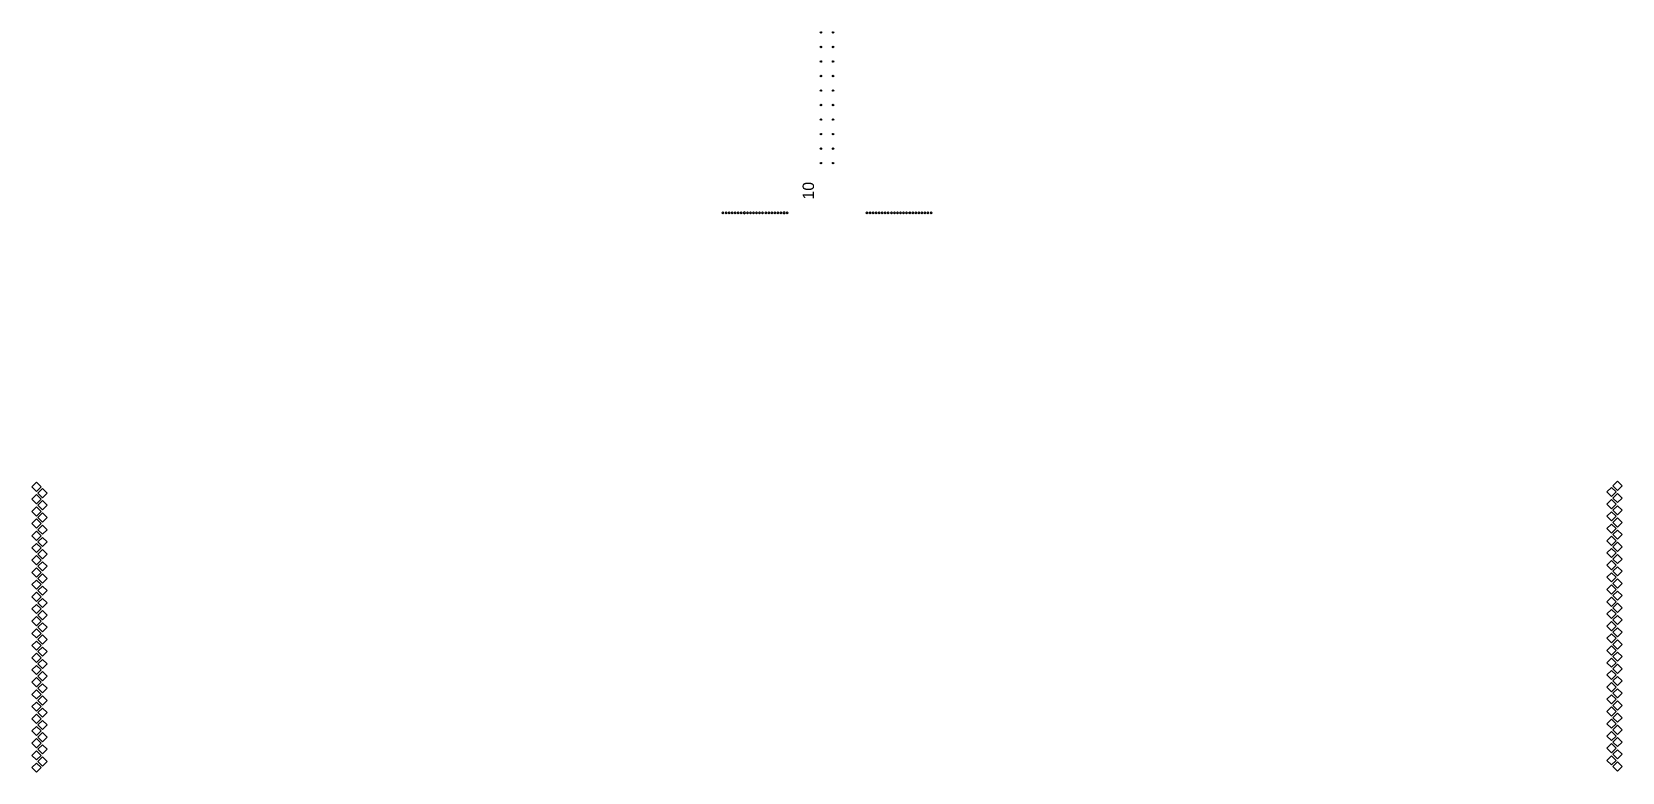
# Model space of a CAD drawing. Header units: inches. Extents: x -5.5 to 5.5, y -35.1 to 35.1.
# Drawn here: x -5.48 to 5.47, y -35.15 to -30.05 of the extents above; entities that cross this region are included whole.
import ezdxf

# ---------------------------------------------------------------- set-up
doc = ezdxf.new("R2010")
doc.units = ezdxf.units.IN
doc.header["$MEASUREMENT"] = 0
doc.styles.get("Standard").update_dxf_attribs({"font": 'arial.ttf'})

# ---------------------------------------------------------------- blocks, each defined once
blk = doc.blocks.new('*U19')
for centre in [(-0.042, 0), (0.042, 0)]:
    blk.add_circle(centre, 0.005)
blk = doc.blocks.new('*U20')
at = {"color": 0, "linetype": 'ByBlock', "lineweight": -2, "transparency": 16777216}
for p in [(0, 0.9), (0, 0.8), (0, 0.7), (0, 0.6), (0, 0.5), (0, 0.4), (0, 0.3), (0, 0.2), (0, 0.1), (0, 0)]:
    blk.add_blockref('*U19', p, dxfattribs=at)

msp = doc.modelspace()

# ---------------------------------------------------------------- linework, layer by layer
for points in [[(-0.714, -31.293), (-0.721, -31.286), (-0.728, -31.293), (-0.721, -31.301)], [(-0.693, -31.293), (-0.7, -31.286), (-0.707, -31.293), (-0.7, -31.301)], [(-0.672, -31.293), (-0.679, -31.286), (-0.686, -31.293), (-0.679, -31.301)], [(-0.651, -31.293), (-0.658, -31.286), (-0.665, -31.293), (-0.658, -31.301)], [(-0.63, -31.293), (-0.637, -31.286), (-0.644, -31.293), (-0.637, -31.301)], [(-0.609, -31.293), (-0.616, -31.286), (-0.623, -31.293), (-0.616, -31.301)], [(-0.588, -31.293), (-0.595, -31.286), (-0.602, -31.293), (-0.595, -31.301)], [(-0.567, -31.293), (-0.574, -31.286), (-0.581, -31.293), (-0.574, -31.301)], [(-0.546, -31.293), (-0.553, -31.286), (-0.56, -31.293), (-0.553, -31.301)], [(-0.525, -31.293), (-0.532, -31.286), (-0.539, -31.293), (-0.532, -31.301)], [(-0.504, -31.293), (-0.511, -31.286), (-0.518, -31.293), (-0.511, -31.301)], [(-0.483, -31.293), (-0.49, -31.286), (-0.497, -31.293), (-0.49, -31.301)], [(-0.462, -31.293), (-0.469, -31.286), (-0.476, -31.293), (-0.469, -31.301)], [(-0.441, -31.293), (-0.448, -31.286), (-0.455, -31.293), (-0.448, -31.301)], [(-0.42, -31.293), (-0.427, -31.286), (-0.434, -31.293), (-0.427, -31.301)], [(-0.399, -31.293), (-0.406, -31.286), (-0.413, -31.293), (-0.406, -31.301)], [(-0.378, -31.293), (-0.385, -31.286), (-0.392, -31.293), (-0.385, -31.301)], [(-0.357, -31.293), (-0.364, -31.286), (-0.371, -31.293), (-0.364, -31.301)], [(-0.336, -31.293), (-0.343, -31.286), (-0.35, -31.293), (-0.343, -31.301)], [(-0.315, -31.293), (-0.322, -31.286), (-0.329, -31.293), (-0.322, -31.301)], [(-0.294, -31.293), (-0.301, -31.286), (-0.308, -31.293), (-0.301, -31.301)], [(-0.273, -31.293), (-0.28, -31.286), (-0.287, -31.293), (-0.28, -31.301)], [(0.263, -31.293), (0.27, -31.286), (0.277, -31.293), (0.27, -31.301)], [(0.284, -31.293), (0.291, -31.286), (0.298, -31.293), (0.291, -31.301)], [(0.305, -31.293), (0.312, -31.286), (0.319, -31.293), (0.312, -31.301)], [(0.326, -31.293), (0.333, -31.286), (0.34, -31.293), (0.333, -31.301)], [(0.347, -31.293), (0.354, -31.286), (0.361, -31.293), (0.354, -31.301)], [(0.368, -31.293), (0.375, -31.286), (0.382, -31.293), (0.375, -31.301)], [(0.389, -31.293), (0.396, -31.286), (0.403, -31.293), (0.396, -31.301)], [(0.41, -31.293), (0.417, -31.286), (0.424, -31.293), (0.417, -31.301)], [(0.431, -31.293), (0.438, -31.286), (0.445, -31.293), (0.438, -31.301)], [(0.452, -31.293), (0.459, -31.286), (0.466, -31.293), (0.459, -31.301)], [(0.473, -31.293), (0.48, -31.286), (0.487, -31.293), (0.48, -31.301)], [(0.494, -31.293), (0.501, -31.286), (0.508, -31.293), (0.501, -31.301)], [(0.515, -31.293), (0.522, -31.286), (0.529, -31.293), (0.522, -31.301)], [(0.536, -31.293), (0.543, -31.286), (0.55, -31.293), (0.543, -31.301)], [(0.557, -31.293), (0.564, -31.286), (0.571, -31.293), (0.564, -31.301)], [(0.578, -31.293), (0.585, -31.286), (0.592, -31.293), (0.585, -31.301)], [(0.599, -31.293), (0.606, -31.286), (0.613, -31.293), (0.606, -31.301)], [(0.62, -31.293), (0.627, -31.286), (0.634, -31.293), (0.627, -31.301)], [(0.641, -31.293), (0.648, -31.286), (0.655, -31.293), (0.648, -31.301)], [(0.662, -31.293), (0.669, -31.286), (0.676, -31.293), (0.669, -31.301)], [(0.683, -31.293), (0.69, -31.286), (0.697, -31.293), (0.69, -31.301)], [(0.704, -31.293), (0.711, -31.286), (0.718, -31.293), (0.711, -31.301)], [(-5.478, -33.181), (-5.446, -33.149), (-5.414, -33.181), (-5.446, -33.213)], [(5.468, -33.173), (5.436, -33.142), (5.404, -33.173), (5.436, -33.205)], [(-5.446, -33.297), (-5.478, -33.265), (-5.446, -33.233), (-5.414, -33.265)], [(-5.436, -33.223), (-5.404, -33.191), (-5.372, -33.223), (-5.404, -33.255)], [(5.426, -33.215), (5.394, -33.184), (5.362, -33.215), (5.394, -33.247)], [(5.426, -33.299), (5.394, -33.268), (5.362, -33.299), (5.394, -33.331)], [(5.436, -33.289), (5.468, -33.257), (5.436, -33.226), (5.404, -33.257)], [(-5.446, -33.381), (-5.478, -33.349), (-5.446, -33.317), (-5.414, -33.349)], [(-5.436, -33.307), (-5.404, -33.275), (-5.372, -33.307), (-5.404, -33.339)], [(-5.436, -33.391), (-5.404, -33.359), (-5.372, -33.391), (-5.404, -33.423)], [(5.426, -33.383), (5.394, -33.352), (5.362, -33.383), (5.394, -33.415)], [(5.436, -33.373), (5.468, -33.341), (5.436, -33.31), (5.404, -33.341)], [(-5.446, -33.465), (-5.478, -33.433), (-5.446, -33.401), (-5.414, -33.433)], [(-5.446, -33.549), (-5.478, -33.517), (-5.446, -33.486), (-5.414, -33.517)], [(-5.404, -33.444), (-5.372, -33.475), (-5.404, -33.507), (-5.436, -33.475)], [(5.394, -33.436), (5.362, -33.467), (5.394, -33.499), (5.426, -33.467)], [(5.436, -33.457), (5.468, -33.425), (5.436, -33.394), (5.404, -33.425)], [(5.436, -33.541), (5.468, -33.509), (5.436, -33.478), (5.404, -33.509)], [(-5.446, -33.633), (-5.478, -33.601), (-5.446, -33.57), (-5.414, -33.601)], [(-5.404, -33.528), (-5.372, -33.559), (-5.404, -33.591), (-5.436, -33.559)], [(5.394, -33.52), (5.362, -33.551), (5.394, -33.583), (5.426, -33.551)], [(5.436, -33.625), (5.468, -33.593), (5.436, -33.562), (5.404, -33.593)], [(-5.446, -33.717), (-5.478, -33.685), (-5.446, -33.654), (-5.414, -33.685)], [(-5.404, -33.612), (-5.372, -33.643), (-5.404, -33.675), (-5.436, -33.643)], [(-5.404, -33.696), (-5.372, -33.727), (-5.404, -33.759), (-5.436, -33.727)], [(5.394, -33.604), (5.362, -33.635), (5.394, -33.667), (5.426, -33.635)], [(5.394, -33.688), (5.362, -33.719), (5.394, -33.751), (5.426, -33.719)], [(5.436, -33.709), (5.468, -33.677), (5.436, -33.646), (5.404, -33.677)], [(-5.446, -33.801), (-5.478, -33.769), (-5.446, -33.738), (-5.414, -33.769)], [(-5.446, -33.885), (-5.478, -33.853), (-5.446, -33.822), (-5.414, -33.853)], [(-5.404, -33.78), (-5.372, -33.811), (-5.404, -33.843), (-5.436, -33.811)], [(5.394, -33.772), (5.362, -33.803), (5.394, -33.835), (5.426, -33.803)], [(5.436, -33.793), (5.468, -33.761), (5.436, -33.73), (5.404, -33.761)], [(5.436, -33.877), (5.468, -33.845), (5.436, -33.814), (5.404, -33.845)], [(-5.446, -33.969), (-5.478, -33.937), (-5.446, -33.906), (-5.414, -33.937)], [(-5.404, -33.864), (-5.372, -33.895), (-5.404, -33.927), (-5.436, -33.895)], [(5.394, -33.856), (5.362, -33.887), (5.394, -33.919), (5.426, -33.887)], [(5.436, -33.961), (5.468, -33.929), (5.436, -33.898), (5.404, -33.929)], [(-5.446, -34.053), (-5.478, -34.021), (-5.446, -33.99), (-5.414, -34.021)], [(-5.446, -34.053), (-5.478, -34.021), (-5.446, -33.99), (-5.414, -34.021)], [(-5.404, -33.948), (-5.372, -33.979), (-5.404, -34.011), (-5.436, -33.979)], [(-5.436, -34.063), (-5.404, -34.032), (-5.372, -34.063), (-5.404, -34.095)], [(5.394, -33.94), (5.362, -33.971), (5.394, -34.003), (5.426, -33.971)], [(5.426, -34.055), (5.394, -34.024), (5.362, -34.055), (5.394, -34.087)], [(5.436, -34.045), (5.468, -34.013), (5.436, -33.982), (5.404, -34.013)], [(5.436, -34.045), (5.468, -34.013), (5.436, -33.982), (5.404, -34.013)], [(-5.446, -34.137), (-5.478, -34.105), (-5.446, -34.074), (-5.414, -34.105)], [(-5.436, -34.147), (-5.404, -34.116), (-5.372, -34.147), (-5.404, -34.179)], [(5.426, -34.139), (5.394, -34.108), (5.362, -34.139), (5.394, -34.171)], [(5.436, -34.129), (5.468, -34.097), (5.436, -34.066), (5.404, -34.097)], [(5.436, -34.213), (5.468, -34.181), (5.436, -34.15), (5.404, -34.181)], [(-5.446, -34.221), (-5.478, -34.189), (-5.446, -34.158), (-5.414, -34.189)], [(-5.478, -34.273), (-5.446, -34.242), (-5.414, -34.273), (-5.446, -34.305)], [(-5.404, -34.2), (-5.372, -34.231), (-5.404, -34.263), (-5.436, -34.231)], [(5.394, -34.192), (5.362, -34.223), (5.394, -34.255), (5.426, -34.223)], [(5.468, -34.265), (5.436, -34.234), (5.404, -34.265), (5.436, -34.297)], [(-5.446, -34.389), (-5.478, -34.357), (-5.446, -34.326), (-5.414, -34.357)], [(-5.436, -34.315), (-5.404, -34.284), (-5.372, -34.315), (-5.404, -34.347)], [(-5.436, -34.399), (-5.404, -34.368), (-5.372, -34.399), (-5.404, -34.431)], [(5.426, -34.307), (5.394, -34.276), (5.362, -34.307), (5.394, -34.339)], [(5.426, -34.391), (5.394, -34.36), (5.362, -34.391), (5.394, -34.423)], [(5.436, -34.381), (5.468, -34.349), (5.436, -34.318), (5.404, -34.349)], [(-5.446, -34.473), (-5.478, -34.441), (-5.446, -34.41), (-5.414, -34.441)], [(-5.436, -34.483), (-5.404, -34.452), (-5.372, -34.483), (-5.404, -34.515)], [(5.426, -34.475), (5.394, -34.444), (5.362, -34.475), (5.394, -34.507)], [(5.436, -34.465), (5.468, -34.433), (5.436, -34.402), (5.404, -34.433)], [(-5.446, -34.557), (-5.478, -34.525), (-5.446, -34.494), (-5.414, -34.525)], [(-5.446, -34.641), (-5.478, -34.609), (-5.446, -34.578), (-5.414, -34.609)], [(-5.404, -34.536), (-5.372, -34.567), (-5.404, -34.599), (-5.436, -34.567)], [(5.394, -34.528), (5.362, -34.559), (5.394, -34.591), (5.426, -34.559)], [(5.436, -34.549), (5.468, -34.517), (5.436, -34.486), (5.404, -34.517)], [(5.436, -34.633), (5.468, -34.601), (5.436, -34.57), (5.404, -34.601)], [(-5.446, -34.725), (-5.478, -34.693), (-5.446, -34.662), (-5.414, -34.693)], [(-5.404, -34.62), (-5.372, -34.651), (-5.404, -34.683), (-5.436, -34.651)], [(5.394, -34.612), (5.362, -34.643), (5.394, -34.675), (5.426, -34.643)], [(5.394, -34.696), (5.362, -34.727), (5.394, -34.759), (5.426, -34.727)], [(5.436, -34.717), (5.468, -34.685), (5.436, -34.654), (5.404, -34.685)], [(-5.446, -34.809), (-5.478, -34.777), (-5.446, -34.746), (-5.414, -34.777)], [(-5.404, -34.704), (-5.372, -34.735), (-5.404, -34.767), (-5.436, -34.735)], [(-5.404, -34.788), (-5.372, -34.819), (-5.404, -34.851), (-5.436, -34.819)], [(5.394, -34.78), (5.362, -34.812), (5.394, -34.843), (5.426, -34.812)], [(5.436, -34.801), (5.468, -34.77), (5.436, -34.738), (5.404, -34.77)], [(-5.446, -34.893), (-5.478, -34.861), (-5.446, -34.83), (-5.414, -34.861)], [(-5.446, -34.977), (-5.478, -34.945), (-5.446, -34.914), (-5.414, -34.945)], [(-5.404, -34.872), (-5.372, -34.903), (-5.404, -34.935), (-5.436, -34.903)], [(5.394, -34.864), (5.362, -34.896), (5.394, -34.927), (5.426, -34.896)], [(5.436, -34.885), (5.468, -34.854), (5.436, -34.822), (5.404, -34.854)], [(5.436, -34.969), (5.468, -34.938), (5.436, -34.906), (5.404, -34.938)], [(-5.446, -35.061), (-5.478, -35.029), (-5.446, -34.998), (-5.414, -35.029)], [(-5.404, -34.956), (-5.372, -34.987), (-5.404, -35.019), (-5.436, -34.987)], [(5.394, -34.948), (5.362, -34.98), (5.394, -35.011), (5.426, -34.98)], [(5.436, -35.053), (5.468, -35.022), (5.436, -34.99), (5.404, -35.022)], [(-5.446, -35.145), (-5.478, -35.113), (-5.446, -35.082), (-5.414, -35.113)], [(-5.404, -35.04), (-5.372, -35.071), (-5.404, -35.103), (-5.436, -35.071)], [(5.394, -35.032), (5.362, -35.064), (5.394, -35.095), (5.426, -35.064)], [(5.436, -35.137), (5.468, -35.106), (5.436, -35.074), (5.404, -35.106)]]:
    msp.add_lwpolyline(points, close=True)

# ---------------------------------------------------------------- block references
msp.add_blockref('*U20', (-0.005, -30.951))

# ---------------------------------------------------------------- texts
at = {"insert": (-0.173, -31.202), "char_height": 0.0785, "attachment_point": 1, "rotation": 90}
msp.add_mtext_dynamic_manual_height_columns('10', width=0.27962, gutter_width=1, heights=[0.136], dxfattribs=at)

doc.saveas('drawing.dxf')
